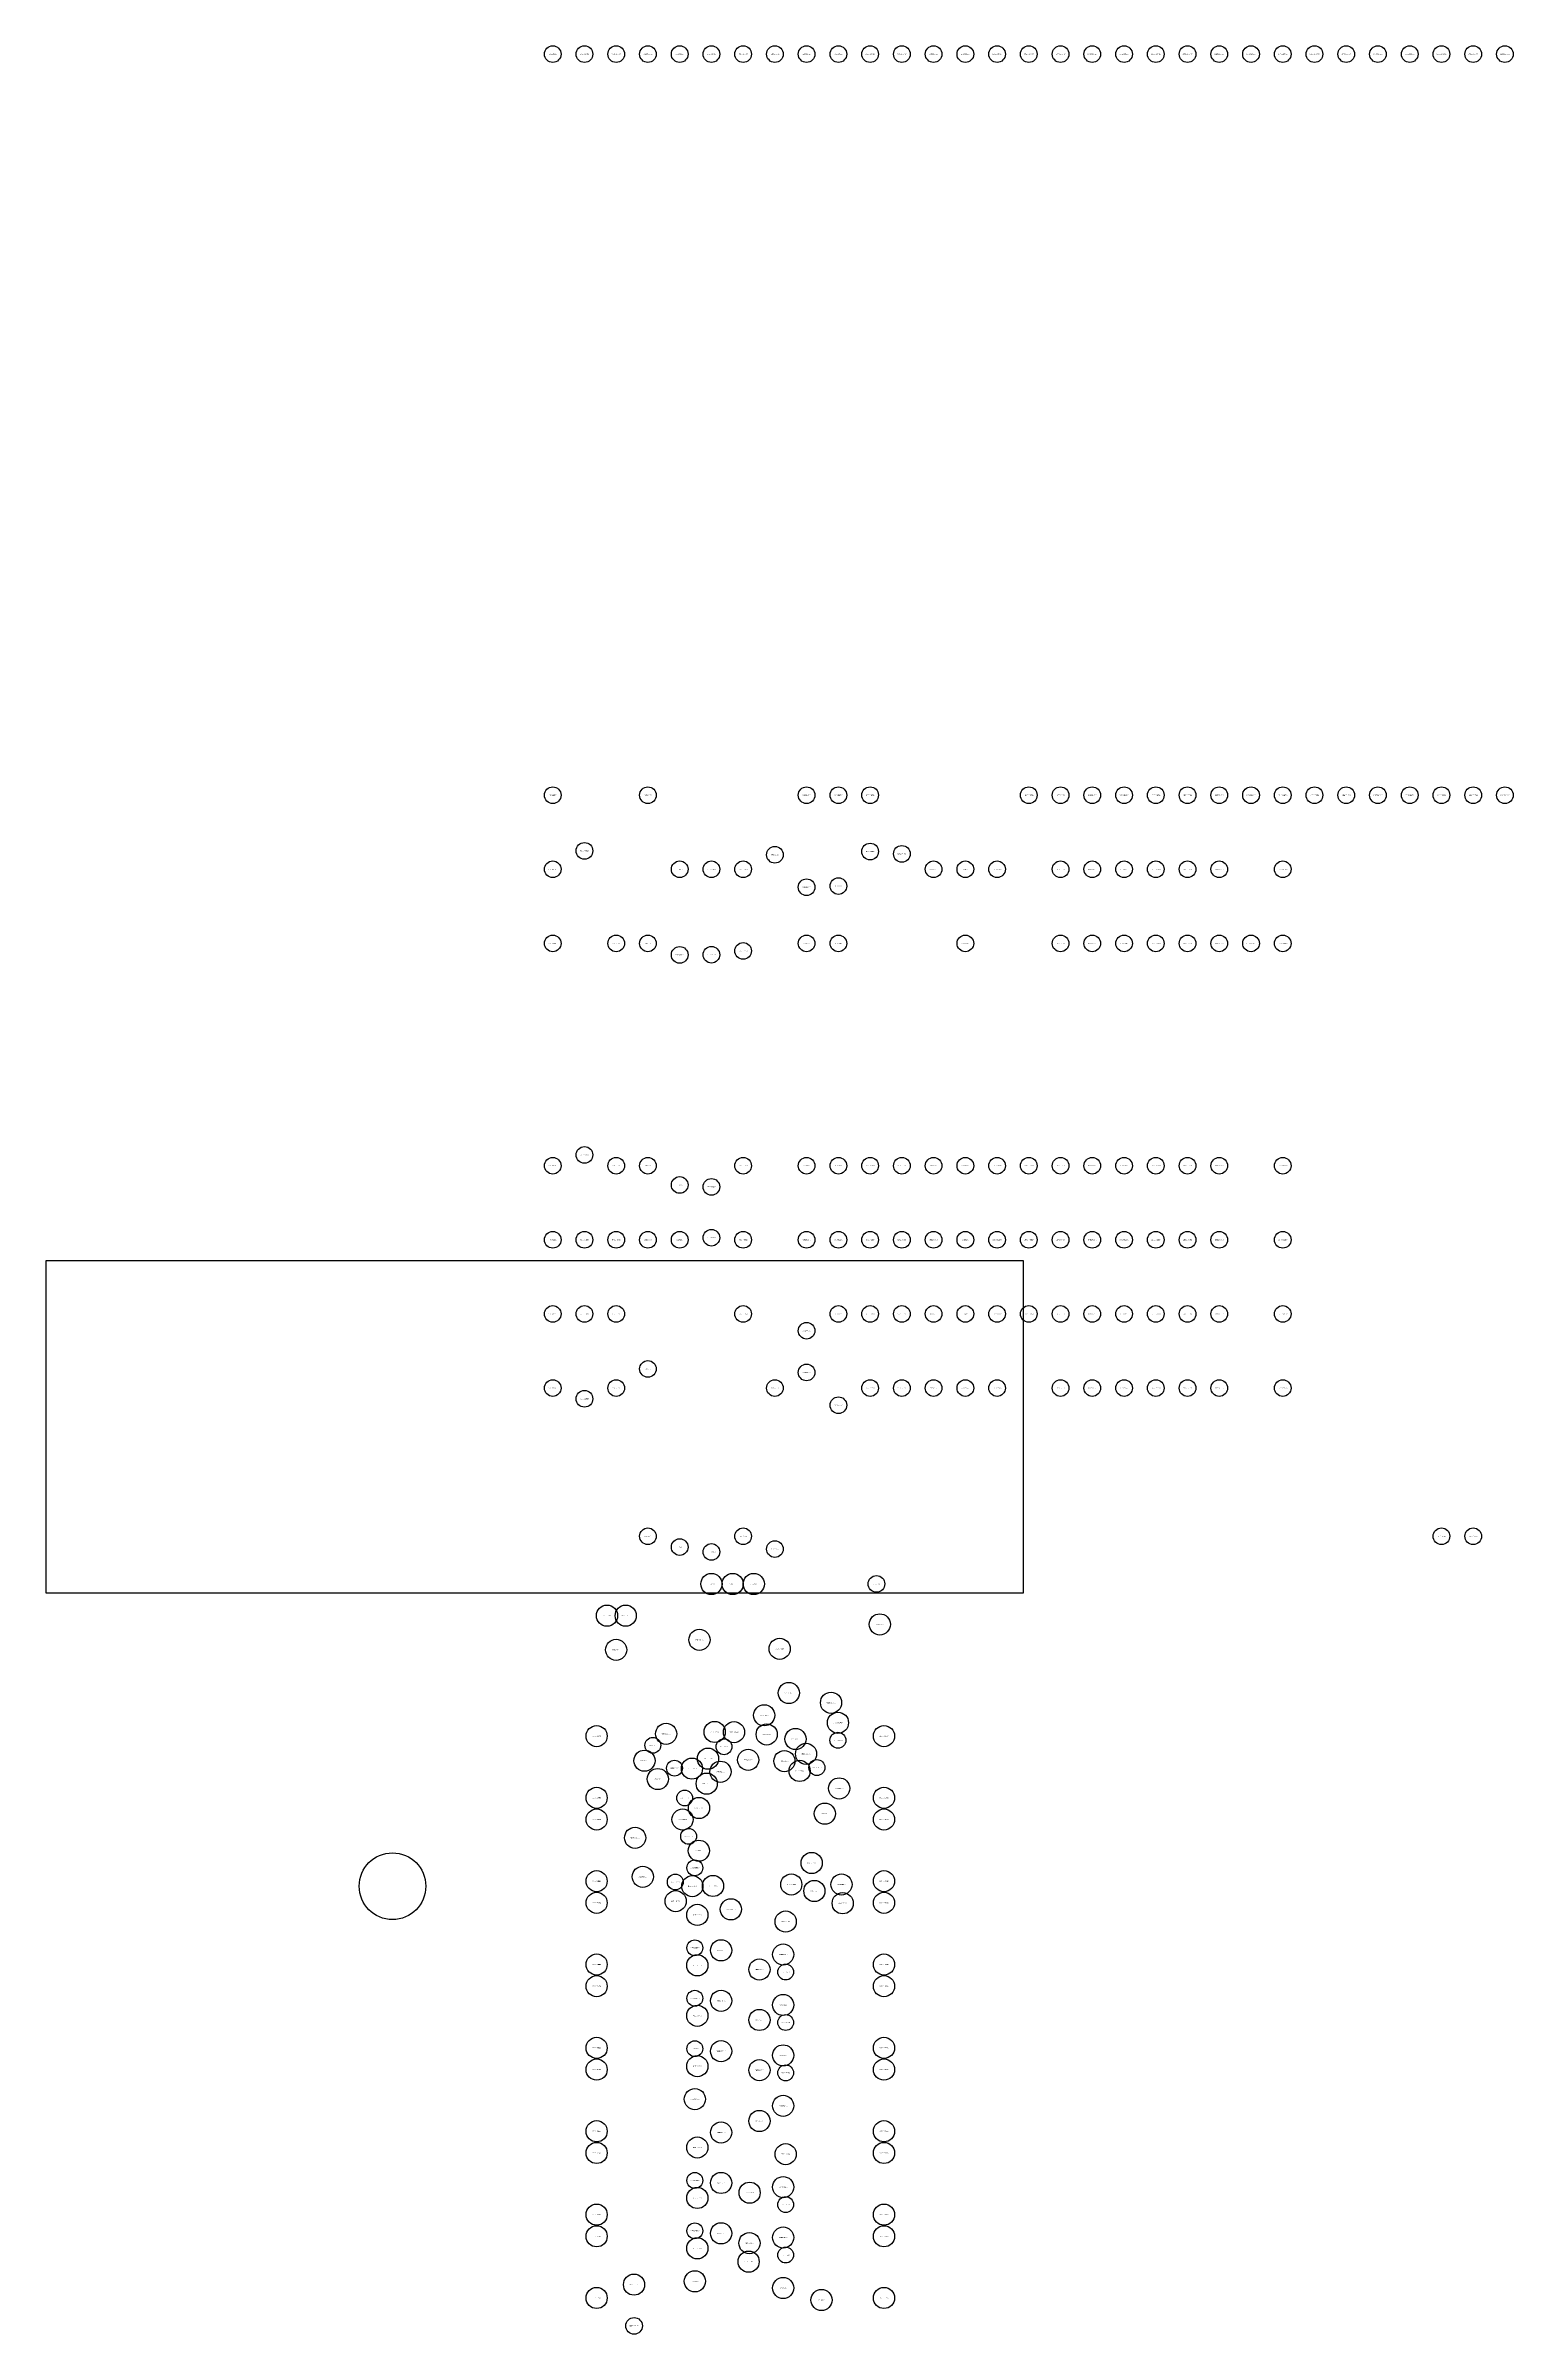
# Model space of a CAD drawing. Header units: metres. Extents: x -0.011 to 0.344, y -0.09 to 0.185.
# Drawn here: x -0.011 to 0.1651, y -0.0899 to 0.1846 of the extents above; entities that cross this region are included whole.
import ezdxf
from ezdxf.enums import TextEntityAlignment as Align

# ---------------------------------------------------------------- set-up
doc = ezdxf.new("R2010")
doc.units = ezdxf.units.M

msp = doc.modelspace()

# ---------------------------------------------------------------- linework, layer by layer
at = {"layer": 'OUTLINE', "color": 5}
for p, q in [((0.106343, 0.0388), (-0.011043, 0.0388)), ((-0.011043, 0.0388), (-0.011043, -0.001)), ((0.106343, -0.001), (0.106343, 0.0388)), ((-0.011043, -0.001), (0.106343, -0.001))]:
    msp.add_line(p, q, dxfattribs=at)
at = {"layer": 'pins', "color": 2}
for centre in [(0.049812, 0.183579), (0.053622, 0.183579), (0.057432, 0.183579), (0.061242, 0.183579), (0.065052, 0.183579), (0.068862, 0.183579), (0.072672, 0.183579), (0.076482, 0.183579), (0.080292, 0.183579), (0.084102, 0.183579), (0.087912, 0.183579), (0.091722, 0.183579), (0.095532, 0.183579), (0.099342, 0.183579), (0.103152, 0.183579), (0.106962, 0.183579), (0.110772, 0.183579), (0.114582, 0.183579), (0.118392, 0.183579), (0.122202, 0.183579), (0.126012, 0.183579), (0.129822, 0.183579), (0.133632, 0.183579), (0.137442, 0.183579), (0.141252, 0.183579), (0.145062, 0.183579), (0.148872, 0.183579), (0.152682, 0.183579), (0.156492, 0.183579), (0.160302, 0.183579), (0.164112, 0.183579), (0.049812, 0.094679), (0.061242, 0.094679), (0.080292, 0.094679), (0.084102, 0.094679), (0.087912, 0.094679), (0.106962, 0.094679), (0.110772, 0.094679), (0.114582, 0.094679), (0.118392, 0.094679), (0.122202, 0.094679), (0.126012, 0.094679), (0.129822, 0.094679), (0.133632, 0.094679), (0.137442, 0.094679), (0.141252, 0.094679), (0.145062, 0.094679), (0.148872, 0.094679), (0.152682, 0.094679), (0.156492, 0.094679), (0.160302, 0.094679), (0.164112, 0.094679), (0.053622, 0.088003), (0.076482, 0.087531), (0.087912, 0.087922), (0.091722, 0.087643), (0.049812, 0.085789), (0.065052, 0.085789), (0.068862, 0.085789), (0.072672, 0.085789), (0.095532, 0.085789), (0.099342, 0.085789), (0.103152, 0.085789), (0.110772, 0.085789), (0.114582, 0.085789), (0.118392, 0.085789), (0.122202, 0.085789), (0.126012, 0.085789), (0.129822, 0.085789), (0.137442, 0.085789), (0.080292, 0.083642), (0.084102, 0.083782), (0.049812, 0.076899), (0.057432, 0.076899), (0.061242, 0.076899), (0.072672, 0.075992), (0.080292, 0.076899), (0.084102, 0.076899), (0.099342, 0.076899), (0.110772, 0.076899), (0.114582, 0.076899), (0.118392, 0.076899), (0.122202, 0.076899), (0.126012, 0.076899), (0.129822, 0.076899), (0.133632, 0.076899), (0.137442, 0.076899), (0.065052, 0.075519), (0.068862, 0.075542), (0.053622, 0.051524), (0.049812, 0.050229), (0.057432, 0.050229), (0.061242, 0.050229), (0.072672, 0.050229), (0.080292, 0.050229), (0.084102, 0.050229), (0.087912, 0.050229), (0.091722, 0.050229), (0.095532, 0.050229), (0.099342, 0.050229), (0.103152, 0.050229), (0.106962, 0.050229), (0.110772, 0.050229), (0.114582, 0.050229), (0.118392, 0.050229), (0.122202, 0.050229), (0.126012, 0.050229), (0.129822, 0.050229), (0.137442, 0.050229), (0.065052, 0.047917), (0.068862, 0.047689), (0.049812, 0.041339), (0.053622, 0.041339), (0.057432, 0.041339), (0.061242, 0.041339), (0.065052, 0.041339), (0.068862, 0.041593), (0.072672, 0.041339), (0.080292, 0.041339), (0.084102, 0.041339), (0.087912, 0.041339), (0.091722, 0.041339), (0.095532, 0.041339), (0.099342, 0.041339), (0.103152, 0.041339), (0.106962, 0.041339), (0.110772, 0.041339), (0.114582, 0.041339), (0.118392, 0.041339), (0.122202, 0.041339), (0.126012, 0.041339), (0.129822, 0.041339), (0.137442, 0.041339), (0.049812, 0.032449), (0.053622, 0.032449), (0.057432, 0.032449), (0.072672, 0.032449), (0.084102, 0.032449), (0.087912, 0.032449), (0.091722, 0.032449), (0.095532, 0.032449), (0.099342, 0.032449), (0.103152, 0.032449), (0.106962, 0.032449), (0.110772, 0.032449), (0.114582, 0.032449), (0.118392, 0.032449), (0.122202, 0.032449), (0.126012, 0.032449), (0.129822, 0.032449), (0.137442, 0.032449), (0.080292, 0.030432), (0.061242, 0.025847), (0.080292, 0.025433), (0.049812, 0.023559), (0.053622, 0.022268), (0.057432, 0.023559), (0.076482, 0.023559), (0.084102, 0.021496), (0.087912, 0.023559), (0.091722, 0.023559), (0.095532, 0.023559), (0.099342, 0.023559), (0.103152, 0.023559), (0.110772, 0.023559), (0.114582, 0.023559), (0.118392, 0.023559), (0.122202, 0.023559), (0.126012, 0.023559), (0.129822, 0.023559), (0.137442, 0.023559), (0.061242, 0.005779), (0.072672, 0.005779), (0.156492, 0.005779), (0.160302, 0.005779), (0.065052, 0.004488), (0.068862, 0.003896), (0.076482, 0.004242)]:
    msp.add_circle(centre, 0.001, dxfattribs=at)
at = {"layer": 'PLACEMENT-origins', "color": 6}
msp.add_circle((0.030581, -0.036199), 0.004, dxfattribs=at)
at = {"layer": 'PROBES', "color": 3, "lineweight": -3}
for centre, radius in [((0.068864, 0.000056), 0.00127), ((0.071404, 0.000056), 0.00127), ((0.073944, 0.000056), 0.00127), ((0.056325, -0.003747), 0.00127), ((0.058575, -0.003747), 0.00127), ((0.067424, -0.006645), 0.00127), ((0.089075, -0.004796), 0.00127), ((0.057424, -0.007846), 0.00127), ((0.077051, -0.007722), 0.00127), ((0.078151, -0.01302), 0.00127), ((0.083226, -0.014196), 0.00127), ((0.069251, -0.017696), 0.00127), ((0.071575, -0.017722), 0.00127), ((0.075199, -0.015695), 0.00127), ((0.084049, -0.016596), 0.00127), ((0.05508, -0.018197), 0.00127), ((0.061824, -0.019296), 0.000953), ((0.063424, -0.01792), 0.00127), ((0.070373, -0.019469), 0.000953), ((0.075499, -0.017996), 0.00127), ((0.078951, -0.018545), 0.00127), ((0.080223, -0.02032), 0.00127), ((0.084049, -0.018694), 0.000953), ((0.089576, -0.018197), 0.00127), ((0.060825, -0.021146), 0.00127), ((0.064425, -0.022045), 0.000953), ((0.066525, -0.022095), 0.00127), ((0.06845, -0.020897), 0.00127), ((0.069949, -0.022471), 0.00127), ((0.073274, -0.021046), 0.00127), ((0.077625, -0.021196), 0.00127), ((0.079449, -0.02237), 0.00127), ((0.081524, -0.021971), 0.000953), ((0.05508, -0.025596), 0.00127), ((0.062426, -0.023345), 0.00127), ((0.065649, -0.025621), 0.000953), ((0.068301, -0.023896), 0.00127), ((0.084198, -0.02447), 0.00127), ((0.089576, -0.025596), 0.00127), ((0.05508, -0.028197), 0.00127), ((0.0654, -0.028197), 0.00127), ((0.067374, -0.02682), 0.00127), ((0.082474, -0.027496), 0.00127), ((0.089576, -0.028197), 0.00127), ((0.0597, -0.030396), 0.00127), ((0.066124, -0.030221), 0.000953), ((0.067351, -0.031946), 0.00127), ((0.080899, -0.033421), 0.00127), ((0.05508, -0.035596), 0.00127), ((0.060625, -0.03507), 0.00127), ((0.064524, -0.035695), 0.000953), ((0.066573, -0.036195), 0.00127), ((0.066876, -0.033995), 0.000953), ((0.06905, -0.03617), 0.00127), ((0.07845, -0.035994), 0.00127), ((0.081224, -0.036772), 0.00127), ((0.084475, -0.035994), 0.00127), ((0.089576, -0.035596), 0.00127), ((0.05508, -0.038197), 0.00127), ((0.064574, -0.037996), 0.00127), ((0.067175, -0.039644), 0.00127), ((0.071199, -0.038971), 0.00127), ((0.084625, -0.038245), 0.00127), ((0.089576, -0.038197), 0.00127), ((0.077775, -0.040444), 0.00127), ((0.066876, -0.043597), 0.000953), ((0.070025, -0.043896), 0.00127), ((0.077475, -0.044394), 0.00127), ((0.05508, -0.045596), 0.00127), ((0.067175, -0.045695), 0.00127), ((0.074625, -0.046195), 0.00127), ((0.077775, -0.046495), 0.000953), ((0.089576, -0.045596), 0.00127), ((0.05508, -0.048197), 0.00127), ((0.066876, -0.049644), 0.000953), ((0.070025, -0.049947), 0.00127), ((0.077475, -0.050444), 0.00127), ((0.089576, -0.048197), 0.00127), ((0.067175, -0.051745), 0.00127), ((0.074625, -0.052245), 0.00127), ((0.077775, -0.052545), 0.000953), ((0.05508, -0.055596), 0.00127), ((0.066876, -0.055695), 0.000953), ((0.070025, -0.055994), 0.00127), ((0.089576, -0.055596), 0.00127), ((0.05508, -0.058196), 0.00127), ((0.067175, -0.057795), 0.00127), ((0.074625, -0.05827), 0.00127), ((0.077475, -0.056495), 0.00127), ((0.077775, -0.058595), 0.000953), ((0.089576, -0.058196), 0.00127), ((0.066876, -0.061745), 0.00127), ((0.074625, -0.064371), 0.00127), ((0.077475, -0.062545), 0.00127), ((0.05508, -0.065596), 0.00127), ((0.070025, -0.065745), 0.00127), ((0.089576, -0.065596), 0.00127), ((0.05508, -0.068196), 0.00127), ((0.067175, -0.067546), 0.00127), ((0.077775, -0.068346), 0.00127), ((0.089576, -0.068196), 0.00127), ((0.066876, -0.071496), 0.000953), ((0.070025, -0.071796), 0.00127), ((0.077475, -0.072296), 0.00127), ((0.067175, -0.073597), 0.00127), ((0.073449, -0.072969), 0.00127), ((0.077775, -0.074397), 0.000953), ((0.05508, -0.075595), 0.00127), ((0.066876, -0.077546), 0.000953), ((0.070025, -0.077846), 0.00127), ((0.089576, -0.075595), 0.00127), ((0.05508, -0.078196), 0.00127), ((0.067175, -0.079644), 0.00127), ((0.073424, -0.079019), 0.00127), ((0.077475, -0.078346), 0.00127), ((0.077775, -0.080444), 0.000953), ((0.089576, -0.078196), 0.00127), ((0.066876, -0.083596), 0.00127), ((0.073325, -0.081244), 0.00127), ((0.05508, -0.085595), 0.00127), ((0.059576, -0.083995), 0.00127), ((0.077475, -0.084397), 0.00127), ((0.082075, -0.085844), 0.00127), ((0.089576, -0.085595), 0.00127)]:
    msp.add_circle(centre, radius, dxfattribs=at)
at = {"layer": 'Tooling-pins', "color": 4}
for centre in [(0.088674, 0.000056), (0.059576, -0.088946)]:
    msp.add_circle(centre, 0.001, dxfattribs=at)

# ---------------------------------------------------------------- texts
at = {"layer": 'pins-Cordinates', "color": 2}
for s, p in [('49812.0183579.0', (0.049812, 0.183579)), ('53622.0183579.0', (0.053622, 0.183579)), ('57432.0183579.0', (0.057432, 0.183579)), ('61242.0183579.0', (0.061242, 0.183579)), ('65052.0183579.0', (0.065052, 0.183579)), ('68862.0183579.0', (0.068862, 0.183579)), ('72672.0183579.0', (0.072672, 0.183579)), ('76482.0183579.0', (0.076482, 0.183579)), ('80292.0183579.0', (0.080292, 0.183579)), ('84102.0183579.0', (0.084102, 0.183579)), ('87912.0183579.0', (0.087912, 0.183579)), ('91722.0183579.0', (0.091722, 0.183579)), ('95532.0183579.0', (0.095532, 0.183579)), ('99342.0183579.0', (0.099342, 0.183579)), ('103152.0183579.0', (0.103152, 0.183579)), ('106962.0183579.0', (0.106962, 0.183579)), ('110772.0183579.0', (0.110772, 0.183579)), ('114582.0183579.0', (0.114582, 0.183579)), ('118392.0183579.0', (0.118392, 0.183579)), ('122202.0183579.0', (0.122202, 0.183579)), ('126012.0183579.0', (0.126012, 0.183579)), ('129822.0183579.0', (0.129822, 0.183579)), ('133632.0183579.0', (0.133632, 0.183579)), ('137442.0183579.0', (0.137442, 0.183579)), ('141252.0183579.0', (0.141252, 0.183579)), ('145062.0183579.0', (0.145062, 0.183579)), ('148872.0183579.0', (0.148872, 0.183579)), ('152682.0183579.0', (0.152682, 0.183579)), ('156492.0183579.0', (0.156492, 0.183579)), ('160302.0183579.0', (0.160302, 0.183579)), ('164112.0183579.0', (0.164112, 0.183579)), ('49812.094679.0', (0.049812, 0.094679)), ('61242.094679.0', (0.061242, 0.094679)), ('80292.094679.0', (0.080292, 0.094679)), ('84102.094679.0', (0.084102, 0.094679)), ('87912.094679.0', (0.087912, 0.094679)), ('106962.094679.0', (0.106962, 0.094679)), ('110772.094679.0', (0.110772, 0.094679)), ('114582.094679.0', (0.114582, 0.094679)), ('118392.094679.0', (0.118392, 0.094679)), ('122202.094679.0', (0.122202, 0.094679)), ('126012.094679.0', (0.126012, 0.094679)), ('129822.094679.0', (0.129822, 0.094679)), ('133632.094679.0', (0.133632, 0.094679)), ('137442.094679.0', (0.137442, 0.094679)), ('141252.094679.0', (0.141252, 0.094679)), ('145062.094679.0', (0.145062, 0.094679)), ('148872.094679.0', (0.148872, 0.094679)), ('152682.094679.0', (0.152682, 0.094679)), ('156492.094679.0', (0.156492, 0.094679)), ('160302.094679.0', (0.160302, 0.094679)), ('164112.094679.0', (0.164112, 0.094679)), ('53622.088003.0', (0.053622, 0.088003)), ('87912.087922.0', (0.087912, 0.087922)), ('49812.085789.0', (0.049812, 0.085789)), ('65052.085789.0', (0.065052, 0.085789)), ('68862.085789.0', (0.068862, 0.085789)), ('72672.085789.0', (0.072672, 0.085789)), ('76482.087531.0', (0.076482, 0.087531)), ('91722.087643.0', (0.091722, 0.087643)), ('95532.085789.0', (0.095532, 0.085789)), ('99342.085789.0', (0.099342, 0.085789)), ('103152.085789.0', (0.103152, 0.085789)), ('110772.085789.0', (0.110772, 0.085789)), ('114582.085789.0', (0.114582, 0.085789)), ('118392.085789.0', (0.118392, 0.085789)), ('122202.085789.0', (0.122202, 0.085789)), ('126012.085789.0', (0.126012, 0.085789)), ('129822.085789.0', (0.129822, 0.085789)), ('137442.085789.0', (0.137442, 0.085789)), ('80292.083642.0', (0.080292, 0.083642)), ('84102.083782.0', (0.084102, 0.083782)), ('49812.076899.0', (0.049812, 0.076899)), ('57432.076899.0', (0.057432, 0.076899)), ('61242.076899.0', (0.061242, 0.076899)), ('80292.076899.0', (0.080292, 0.076899)), ('84102.076899.0', (0.084102, 0.076899)), ('99342.076899.0', (0.099342, 0.076899)), ('110772.076899.0', (0.110772, 0.076899)), ('114582.076899.0', (0.114582, 0.076899)), ('118392.076899.0', (0.118392, 0.076899)), ('122202.076899.0', (0.122202, 0.076899)), ('126012.076899.0', (0.126012, 0.076899)), ('129822.076899.0', (0.129822, 0.076899)), ('133632.076899.0', (0.133632, 0.076899)), ('137442.076899.0', (0.137442, 0.076899)), ('65052.075519.0', (0.065052, 0.075519)), ('68862.075542.0', (0.068862, 0.075542)), ('72672.075992.0', (0.072672, 0.075992)), ('49812.050229.0', (0.049812, 0.050229)), ('53622.051524.0', (0.053622, 0.051524)), ('57432.050229.0', (0.057432, 0.050229)), ('61242.050229.0', (0.061242, 0.050229)), ('72672.050229.0', (0.072672, 0.050229)), ('80292.050229.0', (0.080292, 0.050229)), ('84102.050229.0', (0.084102, 0.050229)), ('87912.050229.0', (0.087912, 0.050229)), ('91722.050229.0', (0.091722, 0.050229)), ('95532.050229.0', (0.095532, 0.050229)), ('99342.050229.0', (0.099342, 0.050229)), ('103152.050229.0', (0.103152, 0.050229)), ('106962.050229.0', (0.106962, 0.050229)), ('110772.050229.0', (0.110772, 0.050229)), ('114582.050229.0', (0.114582, 0.050229)), ('118392.050229.0', (0.118392, 0.050229)), ('122202.050229.0', (0.122202, 0.050229)), ('126012.050229.0', (0.126012, 0.050229)), ('129822.050229.0', (0.129822, 0.050229)), ('137442.050229.0', (0.137442, 0.050229)), ('65052.047917.0', (0.065052, 0.047917)), ('68862.047689.0', (0.068862, 0.047689)), ('49812.041339.0', (0.049812, 0.041339)), ('53622.041339.0', (0.053622, 0.041339)), ('57432.041339.0', (0.057432, 0.041339)), ('61242.041339.0', (0.061242, 0.041339)), ('65052.041339.0', (0.065052, 0.041339)), ('68862.041593.0', (0.068862, 0.041593)), ('72672.041339.0', (0.072672, 0.041339)), ('80292.041339.0', (0.080292, 0.041339)), ('84102.041339.0', (0.084102, 0.041339)), ('87912.041339.0', (0.087912, 0.041339)), ('91722.041339.0', (0.091722, 0.041339)), ('95532.041339.0', (0.095532, 0.041339)), ('99342.041339.0', (0.099342, 0.041339)), ('103152.041339.0', (0.103152, 0.041339)), ('106962.041339.0', (0.106962, 0.041339)), ('110772.041339.0', (0.110772, 0.041339)), ('114582.041339.0', (0.114582, 0.041339)), ('118392.041339.0', (0.118392, 0.041339)), ('122202.041339.0', (0.122202, 0.041339)), ('126012.041339.0', (0.126012, 0.041339)), ('129822.041339.0', (0.129822, 0.041339)), ('137442.041339.0', (0.137442, 0.041339)), ('49812.032449.0', (0.049812, 0.032449)), ('53622.032449.0', (0.053622, 0.032449)), ('57432.032449.0', (0.057432, 0.032449)), ('72672.032449.0', (0.072672, 0.032449)), ('80292.030432.0', (0.080292, 0.030432)), ('84102.032449.0', (0.084102, 0.032449)), ('87912.032449.0', (0.087912, 0.032449)), ('91722.032449.0', (0.091722, 0.032449)), ('95532.032449.0', (0.095532, 0.032449)), ('99342.032449.0', (0.099342, 0.032449)), ('103152.032449.0', (0.103152, 0.032449)), ('106962.032449.0', (0.106962, 0.032449)), ('110772.032449.0', (0.110772, 0.032449)), ('114582.032449.0', (0.114582, 0.032449)), ('118392.032449.0', (0.118392, 0.032449)), ('122202.032449.0', (0.122202, 0.032449)), ('126012.032449.0', (0.126012, 0.032449)), ('129822.032449.0', (0.129822, 0.032449)), ('137442.032449.0', (0.137442, 0.032449)), ('61242.025847.0', (0.061242, 0.025847)), ('80292.025433.0', (0.080292, 0.025433)), ('49812.023559.0', (0.049812, 0.023559)), ('53622.022268.0', (0.053622, 0.022268)), ('57432.023559.0', (0.057432, 0.023559)), ('76482.023559.0', (0.076482, 0.023559)), ('87912.023559.0', (0.087912, 0.023559)), ('91722.023559.0', (0.091722, 0.023559)), ('95532.023559.0', (0.095532, 0.023559)), ('99342.023559.0', (0.099342, 0.023559)), ('103152.023559.0', (0.103152, 0.023559)), ('110772.023559.0', (0.110772, 0.023559)), ('114582.023559.0', (0.114582, 0.023559)), ('118392.023559.0', (0.118392, 0.023559)), ('122202.023559.0', (0.122202, 0.023559)), ('126012.023559.0', (0.126012, 0.023559)), ('129822.023559.0', (0.129822, 0.023559)), ('137442.023559.0', (0.137442, 0.023559)), ('84102.021496.0', (0.084102, 0.021496)), ('61242.05779.0', (0.061242, 0.005779)), ('72672.05779.0', (0.072672, 0.005779)), ('156492.05779.0', (0.156492, 0.005779)), ('160302.05779.0', (0.160302, 0.005779)), ('65052.04488.0', (0.065052, 0.004488)), ('68862.03896.0', (0.068862, 0.003896)), ('76482.04242.0', (0.076482, 0.004242))]:
    msp.add_text(s, height=0.0001, dxfattribs=at).set_placement(p, align=Align.MIDDLE_CENTER)
at = {"layer": 'PROBES-Cordinates', "color": 3}
for s, p in [('68864.056.0', (0.068864, 0.000056)), ('71404.056.0', (0.071404, 0.000056)), ('73944.056.0', (0.073944, 0.000056)), ('56325.0-3747.0', (0.056325, -0.003747)), ('58575.0-3747.0', (0.058575, -0.003747)), ('89075.0-4796.0', (0.089075, -0.004796)), ('57424.0-7846.0', (0.057424, -0.007846)), ('67424.0-6645.0', (0.067424, -0.006645)), ('77051.0-7722.0', (0.077051, -0.007722)), ('78151.0-13020.0', (0.078151, -0.01302)), ('75199.0-15695.0', (0.075199, -0.015695)), ('83226.0-14196.0', (0.083226, -0.014196)), ('55080.0-18197.0', (0.05508, -0.018197)), ('63424.0-17920.0', (0.063424, -0.01792)), ('69251.0-17696.0', (0.069251, -0.017696)), ('71575.0-17722.0', (0.071575, -0.017722)), ('75499.0-17996.0', (0.075499, -0.017996)), ('78951.0-18545.0', (0.078951, -0.018545)), ('84049.0-16596.0', (0.084049, -0.016596)), ('84049.0-18694.0', (0.084049, -0.018694)), ('89576.0-18197.0', (0.089576, -0.018197)), ('60825.0-21146.0', (0.060825, -0.021146)), ('61824.0-19296.0', (0.061824, -0.019296)), ('68450.0-20897.0', (0.06845, -0.020897)), ('70373.0-19469.0', (0.070373, -0.019469)), ('73274.0-21046.0', (0.073274, -0.021046)), ('77625.0-21196.0', (0.077625, -0.021196)), ('80223.0-20320.0', (0.080223, -0.02032)), ('81524.0-21971.0', (0.081524, -0.021971)), ('62426.0-23345.0', (0.062426, -0.023345)), ('64425.0-22045.0', (0.064425, -0.022045)), ('66525.0-22095.0', (0.066525, -0.022095)), ('68301.0-23896.0', (0.068301, -0.023896)), ('69949.0-22471.0', (0.069949, -0.022471)), ('79449.0-22370.0', (0.079449, -0.02237)), ('84198.0-24470.0', (0.084198, -0.02447)), ('55080.0-25596.0', (0.05508, -0.025596)), ('65649.0-25621.0', (0.065649, -0.025621)), ('67374.0-26820.0', (0.067374, -0.02682)), ('82474.0-27496.0', (0.082474, -0.027496)), ('89576.0-25596.0', (0.089576, -0.025596)), ('55080.0-28197.0', (0.05508, -0.028197)), ('65400.0-28197.0', (0.0654, -0.028197)), ('66124.0-30221.0', (0.066124, -0.030221)), ('89576.0-28197.0', (0.089576, -0.028197)), ('59700.0-30396.0', (0.0597, -0.030396)), ('67351.0-31946.0', (0.067351, -0.031946)), ('55080.0-35596.0', (0.05508, -0.035596)), ('60625.0-35070.0', (0.060625, -0.03507)), ('64524.0-35695.0', (0.064524, -0.035695)), ('66876.0-33995.0', (0.066876, -0.033995)), ('80899.0-33421.0', (0.080899, -0.033421)), ('89576.0-35596.0', (0.089576, -0.035596)), ('55080.0-38197.0', (0.05508, -0.038197)), ('64574.0-37996.0', (0.064574, -0.037996)), ('66573.0-36195.0', (0.066573, -0.036195)), ('69050.0-36170.0', (0.06905, -0.03617)), ('78450.0-35994.0', (0.07845, -0.035994)), ('81224.0-36772.0', (0.081224, -0.036772)), ('84475.0-35994.0', (0.084475, -0.035994)), ('84625.0-38245.0', (0.084625, -0.038245)), ('89576.0-38197.0', (0.089576, -0.038197)), ('67175.0-39644.0', (0.067175, -0.039644)), ('71199.0-38971.0', (0.071199, -0.038971)), ('77775.0-40444.0', (0.077775, -0.040444)), ('66876.0-43597.0', (0.066876, -0.043597)), ('70025.0-43896.0', (0.070025, -0.043896)), ('55080.0-45596.0', (0.05508, -0.045596)), ('67175.0-45695.0', (0.067175, -0.045695)), ('74625.0-46195.0', (0.074625, -0.046195)), ('77475.0-44394.0', (0.077475, -0.044394)), ('77775.0-46495.0', (0.077775, -0.046495)), ('89576.0-45596.0', (0.089576, -0.045596)), ('55080.0-48197.0', (0.05508, -0.048197)), ('89576.0-48197.0', (0.089576, -0.048197)), ('66876.0-49644.0', (0.066876, -0.049644)), ('67175.0-51745.0', (0.067175, -0.051745)), ('70025.0-49947.0', (0.070025, -0.049947)), ('77475.0-50444.0', (0.077475, -0.050444)), ('74625.0-52245.0', (0.074625, -0.052245)), ('77775.0-52545.0', (0.077775, -0.052545)), ('55080.0-55596.0', (0.05508, -0.055596)), ('66876.0-55695.0', (0.066876, -0.055695)), ('70025.0-55994.0', (0.070025, -0.055994)), ('77475.0-56495.0', (0.077475, -0.056495)), ('89576.0-55596.0', (0.089576, -0.055596)), ('55080.0-58196.0', (0.05508, -0.058196)), ('67175.0-57795.0', (0.067175, -0.057795)), ('74625.0-58270.0', (0.074625, -0.05827)), ('77775.0-58595.0', (0.077775, -0.058595)), ('89576.0-58196.0', (0.089576, -0.058196)), ('66876.0-61745.0', (0.066876, -0.061745)), ('77475.0-62545.0', (0.077475, -0.062545)), ('55080.0-65596.0', (0.05508, -0.065596)), ('70025.0-65745.0', (0.070025, -0.065745)), ('74625.0-64371.0', (0.074625, -0.064371)), ('89576.0-65596.0', (0.089576, -0.065596)), ('55080.0-68196.0', (0.05508, -0.068196)), ('67175.0-67546.0', (0.067175, -0.067546)), ('77775.0-68346.0', (0.077775, -0.068346)), ('89576.0-68196.0', (0.089576, -0.068196)), ('66876.0-71496.0', (0.066876, -0.071496)), ('67175.0-73597.0', (0.067175, -0.073597)), ('70025.0-71796.0', (0.070025, -0.071796)), ('73449.0-72969.0', (0.073449, -0.072969)), ('77475.0-72296.0', (0.077475, -0.072296)), ('55080.0-75595.0', (0.05508, -0.075595)), ('77775.0-74397.0', (0.077775, -0.074397)), ('89576.0-75595.0', (0.089576, -0.075595)), ('55080.0-78196.0', (0.05508, -0.078196)), ('66876.0-77546.0', (0.066876, -0.077546)), ('67175.0-79644.0', (0.067175, -0.079644)), ('70025.0-77846.0', (0.070025, -0.077846)), ('73424.0-79019.0', (0.073424, -0.079019)), ('77475.0-78346.0', (0.077475, -0.078346)), ('89576.0-78196.0', (0.089576, -0.078196)), ('73325.0-81244.0', (0.073325, -0.081244)), ('77775.0-80444.0', (0.077775, -0.080444)), ('59576.0-83995.0', (0.059576, -0.083995)), ('66876.0-83596.0', (0.066876, -0.083596)), ('77475.0-84397.0', (0.077475, -0.084397)), ('55080.0-85595.0', (0.05508, -0.085595)), ('82075.0-85844.0', (0.082075, -0.085844)), ('89576.0-85595.0', (0.089576, -0.085595))]:
    msp.add_text(s, height=0.0001, dxfattribs=at).set_placement(p, align=Align.MIDDLE_CENTER)
at = {"layer": 'Tooling-Cordinates', "color": 4}
for s, p in [('88674.056.0', (0.088674, 0.000056)), ('59576.0-88946.0', (0.059576, -0.088946))]:
    msp.add_text(s, height=0.0001, dxfattribs=at).set_placement(p, align=Align.MIDDLE_CENTER)

doc.saveas('drawing.dxf')
